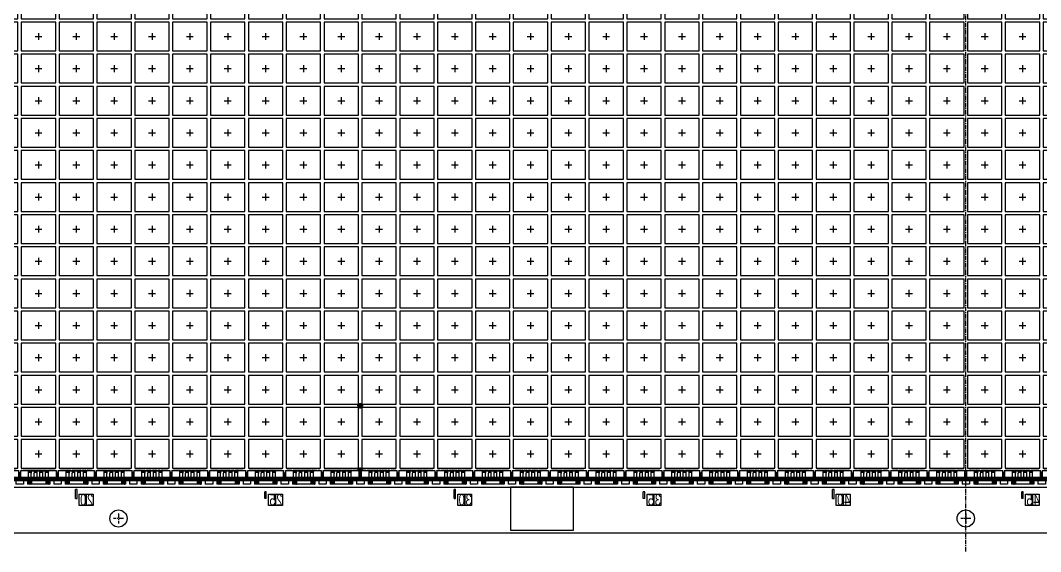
# Model space of a CAD drawing. Extents: x 24 to 818, y 14 to 516.
# Drawn here: x 205.2 to 383.1, y 286.5 to 379.2 of the extents above; entities that cross this region are included whole.
import ezdxf

# ---------------------------------------------------------------- set-up
doc = ezdxf.new("R2010")
doc.units = 0
doc.header["$LTSCALE"] = 12.7
doc.header["$MEASUREMENT"] = 0
doc.linetypes.add('CENTER', pattern=[2, 1.25, -0.25, 0.25, -0.25])
doc.linetypes.add('PHANTOM', pattern=[2.5, 1.25, -0.25, 0.25, -0.25, 0.25, -0.25])
for name, color, linetype in [('SH-02_CENTER', 2, 'CENTER'), ('SH-02_HATCH', 10, 'CONTINUOUS'), ('SH-02_HIDDEN', 6, 'CONTINUOUS'), ('SH-02_MISC', 5, 'CONTINUOUS'), ('SH-02_OBJECT', 7, 'CONTINUOUS'), ('SH-02_PHANTOM', 1, 'PHANTOM')]:
    doc.layers.add(name, color=color, linetype=linetype)
doc.styles.get("Standard").update_dxf_attribs({"font": 'simplex.shx', "width": 0.82})

# ---------------------------------------------------------------- blocks, each defined once
blk = doc.blocks.new('A$C69FE2559')
at = {"layer": 'SH-02_CENTER', "ltscale": 0.05}
for p, q in [((1.5, 1.8), (1.5, 1.2)), ((1.2, 1.5), (1.8, 1.5))]:
    blk.add_line(p, q, dxfattribs=at)
at = {"layer": 'SH-02_MISC', "ltscale": 0.05}
blk.add_lwpolyline([(0, 0.25), (3, 0.25), (3, 2.75), (0, 2.75)], close=True, dxfattribs=at)
blk = doc.blocks.new('A$Cd491f884')
at = {"layer": 'SH-02_HATCH', "ltscale": 0.05}
h = blk.add_hatch(dxfattribs=at)
h.set_pattern_fill('ANSI31', color=256)
h.set_pattern_definition([(45, (-79.67464, -298.28592), (-0.08838835, 0.08838835), [])])
h.paths.add_polyline_path([(6.6, 2.1), (6.5, 2.1), (6.5, 2.3), (6.5, 2.4), (6.4, 2.4), (6.2, 2.4), (6.2, 2.5), (0.4, 2.5), (0.4, 2.4), (0.2, 2.4), (0.1, 2.4), (0.1, 2.3), (0.1, 2.1), (0, 2.1), (0, 0.6), (0.68, 0.6), (1.38, 0.6), (1.38, 0), (2.08, 0), (2.08, 0.6), (4.58, 0.6), (4.58, 0), (5.28, 0), (5.28, 0.6), (5.98, 0.6), (6.6, 0.6)])
h.paths.add_polyline_path([(0.15, 1.2), (0.15, 2.35), (1.45, 2.35, -0.267949), (1.54, 2.3), (1.58, 2.3, -0.258777), (1.72, 2.38), (1.88, 2.38, -0.258777), (2.02, 2.3), (2.06, 2.3, -0.267949), (2.15, 2.35), (2.45, 2.35, -0.267949), (2.54, 2.3), (2.58, 2.3, -0.258777), (2.72, 2.38), (2.88, 2.38, -0.258777), (3.02, 2.3), (3.06, 2.3, -0.267949), (3.15, 2.35), (3.45, 2.35, -0.267949), (3.54, 2.3), (3.58, 2.3, -0.258777), (3.72, 2.38), (3.88, 2.38, -0.258777), (4.02, 2.3), (4.06, 2.3, -0.267949), (4.15, 2.35), (4.45, 2.35, -0.267949), (4.54, 2.3), (4.58, 2.3, -0.258777), (4.72, 2.38), (4.88, 2.38, -0.258777), (5.02, 2.3), (5.06, 2.3, -0.267949), (5.15, 2.35), (6.45, 2.35), (6.45, 1.2)], flags=16)
h.paths.add_polyline_path([(2.45, 1.5), (2.45, 1.95), (2.55, 1.95), (2.55, 2.05), (3.05, 2.05), (3.05, 1.95), (3.15, 1.95), (3.15, 1.5)], flags=0)
h.paths.add_polyline_path([(3.45, 1.5), (3.45, 1.95), (3.55, 1.95), (3.55, 2.05), (4.05, 2.05), (4.05, 1.95), (4.15, 1.95), (4.15, 1.5)], flags=0)
h.paths.add_polyline_path([(2.15, 1.5), (1.45, 1.5), (1.45, 1.95), (1.55, 1.95), (1.55, 2.05), (2.05, 2.05), (2.05, 1.95), (2.15, 1.95)], flags=0)
h.paths.add_polyline_path([(4.45, 1.5), (4.45, 1.95), (4.55, 1.95), (4.55, 2.05), (5.05, 2.05), (5.05, 1.95), (5.15, 1.95), (5.15, 1.5)], flags=0)
at = {"layer": 'SH-02_HIDDEN'}
for p, q in [((2.06, 2.3), (1.54, 2.3)), ((2.05, 2.05), (1.55, 2.05)), ((3.06, 2.3), (2.54, 2.3)), ((3.05, 2.05), (2.55, 2.05)), ((4.06, 2.3), (3.54, 2.3)), ((4.05, 2.05), (3.55, 2.05)), ((5.06, 2.3), (4.54, 2.3)), ((5.05, 2.05), (4.55, 2.05))]:
    blk.add_line(p, q, dxfattribs=at)
at = {"layer": 'SH-02_OBJECT'}
for p, q in [((1.55, 1.95), (1.55, 2.25)), ((2.05, 2.25), (2.05, 1.95)), ((2.15, 2.35), (2.45, 2.35)), ((2.55, 2.25), (2.55, 1.95)), ((3.05, 1.95), (3.05, 2.25)), ((3.15, 2.35), (3.45, 2.35)), ((3.55, 1.95), (3.55, 2.25)), ((4.15, 2.35), (4.45, 2.35)), ((1.38, 0.6), (0.68, 0.6)), ((1.38, 0.6), (1.38, 0)), ((2.08, 0), (1.38, 0)), ((5.28, 0), (4.58, 0)), ((5.28, 0.6), (5.28, 0)), ((5.98, 0.6), (5.28, 0.6))]:
    blk.add_line(p, q, dxfattribs=at)
at = {"layer": 'SH-02_OBJECT', "linetype": 'Continuous', "ltscale": 1.25}
for p, q in [((1.55, 1.2), (1.55, 1.95)), ((1.72, 2.38), (1.88, 2.38)), ((2.05, 1.2), (2.05, 1.95)), ((2.55, 1.2), (2.55, 1.95)), ((2.72, 2.38), (2.88, 2.38)), ((3.05, 1.2), (3.05, 1.95)), ((3.55, 1.2), (3.55, 1.95)), ((3.72, 2.38), (3.88, 2.38)), ((4.05, 1.95), (4.05, 2.25)), ((4.05, 1.2), (4.05, 1.95)), ((4.55, 1.95), (4.55, 2.25)), ((4.55, 1.2), (4.55, 1.95)), ((4.72, 2.38), (4.88, 2.38)), ((5.05, 1.95), (5.05, 2.25)), ((5.05, 1.2), (5.05, 1.95))]:
    blk.add_line(p, q, dxfattribs=at)
at = {"layer": 'SH-02_OBJECT', "ltscale": 0.05}
for p, q in [((0.68, 0.6), (0, 0.6)), ((0.68, 0), (0, 0)), ((6.45, 1.2), (0.15, 1.2)), ((0.68, 0.6), (0.68, 0)), ((4.58, 0.6), (2.08, 0.6)), ((2.08, 0.6), (2.08, 0)), ((4.58, 0), (2.08, 0)), ((4.58, 0.6), (4.58, 0)), ((6.6, 0.6), (5.98, 0.6)), ((5.98, 0.6), (5.98, 0)), ((6.6, 0), (5.98, 0))]:
    blk.add_line(p, q, dxfattribs=at)
at = {"layer": 'SH-02_OBJECT'}
for points in [[(1.45, 2.35), (0.15, 2.35), (0.15, 1.2)], [(6.45, 1.2), (6.45, 2.35), (5.15, 2.35)]]:
    blk.add_lwpolyline(points, dxfattribs=at)
for centre, start, end in [((1.45, 2.25), 0, 90), ((2.15, 2.25), 90, 180), ((2.45, 2.25), 0, 90), ((3.15, 2.25), 90, 180), ((3.45, 2.25), 0, 90), ((4.15, 2.25), 90, 180), ((4.45, 2.25), 0, 90), ((5.15, 2.25), 90, 180)]:
    blk.add_arc(centre, 0.1, start, end, dxfattribs=at)
at = {"layer": 'SH-02_OBJECT', "linetype": 'Continuous', "ltscale": 1.25}
for centre, start, end in [((1.72, 2.21), 90, 180), ((1.88, 2.21), 0, 90), ((2.72, 2.21), 90, 180), ((2.88, 2.21), 0, 90), ((3.72, 2.21), 90, 180), ((3.88, 2.21), 0, 90), ((4.72, 2.21), 90, 180), ((4.88, 2.21), 0, 90)]:
    blk.add_arc(centre, 0.17, start, end, dxfattribs=at)
blk = doc.blocks.new('A$Ce872bf26')
at = {"layer": 'SH-02_HIDDEN', "ltscale": 0.05}
for p, q in [((0.1, 0.25), (0.1, 0.15)), ((0.25, 0.3), (0.15, 0.3)), ((0.15, 0.15), (0.25, 0.25)), ((0.25, 0.1), (0.15, 0.1)), ((0.3, 0.25), (0.3, 0.15))]:
    blk.add_line(p, q, dxfattribs=at)
at = {"layer": 'SH-02_OBJECT', "ltscale": 0.05}
for p, q in [((0, 0.15), (0, 0.25)), ((0, 0.25), (0.1, 0.25)), ((0.1, 0.15), (0, 0.15)), ((0.1, 0.25), (0.15, 0.25)), ((0.15, 0.15), (0.1, 0.15)), ((0.15, 0.3), (0.15, 0.4)), ((0.15, 0.4), (0.25, 0.4)), ((0.15, 0.25), (0.15, 0.3)), ((0.15, 0.1), (0.15, 0.15)), ((0.15, 0), (0.15, 0.1)), ((0.25, 0.4), (0.25, 0.3)), ((0.25, 0.3), (0.25, 0.25)), ((0.25, 0.25), (0.3, 0.25)), ((0.3, 0.15), (0.25, 0.15)), ((0.25, 0.15), (0.25, 0.1)), ((0.25, 0.1), (0.25, 0)), ((0.3, 0.25), (0.4, 0.25)), ((0.4, 0.15), (0.3, 0.15)), ((0.4, 0.25), (0.4, 0.15)), ((0.25, 0), (0.15, 0))]:
    blk.add_line(p, q, dxfattribs=at)

msp = doc.modelspace()

# ---------------------------------------------------------------- linework, layer by layer
at = {"layer": 'SH-02_CENTER', "ltscale": 0.05}
for p, q in [((370.07464, 286.54917), (370.07464, 483.02267)), ((223.18464, 292.32592), (221.46464, 292.32592)), ((222.32464, 293.18592), (222.32464, 291.46592)), ((370.93464, 292.32592), (369.21464, 292.32592)), ((370.07464, 293.18592), (370.07464, 291.46592))]:
    msp.add_line(p, q, dxfattribs=at)
at = {"layer": 'SH-02_HIDDEN', "ltscale": 0.05}
for p, q in [((214.84964, 295.78592), (214.84964, 297.38592)), ((215.09964, 297.38592), (214.84964, 297.38592)), ((215.09964, 295.78592), (215.09964, 297.38592)), ((280.84964, 295.78592), (280.84964, 297.38592)), ((281.09964, 297.38592), (280.84964, 297.38592)), ((281.09964, 295.78592), (281.09964, 297.38592)), ((346.84964, 295.78592), (346.84964, 297.38592)), ((347.09964, 297.38592), (346.84964, 297.38592)), ((347.09964, 295.78592), (347.09964, 297.38592)), ((214.84964, 295.78592), (215.09964, 295.78592)), ((248.09964, 296.98592), (247.84964, 296.98592)), ((247.84964, 295.78592), (247.84964, 296.98592)), ((248.09964, 295.78592), (247.84964, 295.78592)), ((248.09964, 295.78592), (248.09964, 296.98592)), ((280.84964, 295.78592), (281.09964, 295.78592)), ((314.09964, 296.98592), (313.84964, 296.98592)), ((313.84964, 295.78592), (313.84964, 296.98592)), ((314.09964, 295.78592), (313.84964, 295.78592)), ((314.09964, 295.78592), (314.09964, 296.98592)), ((346.84964, 295.78592), (347.09964, 295.78592)), ((380.09964, 296.98592), (379.84964, 296.98592)), ((379.84964, 295.78592), (379.84964, 296.98592)), ((380.09964, 295.78592), (379.84964, 295.78592)), ((380.09964, 295.78592), (380.09964, 296.98592))]:
    msp.add_line(p, q, dxfattribs=at)
at = {"layer": 'SH-02_OBJECT'}
msp.add_line((668.34259, 289.78592), (71.80669, 289.78592), dxfattribs=at)
for centre in [(222.32464, 292.32592), (370.07464, 292.32592)]:
    msp.add_circle(centre, 1.5, dxfattribs=at)
at = {"layer": 'SH-02_PHANTOM', "linetype": 'Continuous'}
msp.add_line((76.07464, 297.78592), (664.07464, 297.78592), dxfattribs=at)
at = {"layer": 'SH-02_PHANTOM'}
for points in [[(662.32464, 470.38592), (77.82464, 470.38592), (77.82464, 299.18592), (662.32464, 299.18592)], [(301.69964, 290.28592), (301.69964, 297.78592), (290.69964, 297.78592), (290.69964, 290.28592)], [(216.69964, 294.58592), (215.49964, 294.58592), (215.49964, 296.58592), (216.69964, 296.58592)], [(217.89964, 294.58592), (216.69964, 294.58592), (216.69964, 296.58592), (217.89964, 296.58592)], [(249.69964, 294.58592), (248.49964, 294.58592), (248.49964, 296.58592), (249.69964, 296.58592)], [(250.89964, 294.58592), (249.69964, 294.58592), (249.69964, 296.58592), (250.89964, 296.58592)], [(282.69964, 294.58592), (281.49964, 294.58592), (281.49964, 296.58592), (282.69964, 296.58592)], [(283.89964, 294.58592), (282.69964, 294.58592), (282.69964, 296.58592), (283.89964, 296.58592)], [(315.69964, 294.58592), (314.49964, 294.58592), (314.49964, 296.58592), (315.69964, 296.58592)], [(316.89964, 294.58592), (315.69964, 294.58592), (315.69964, 296.58592), (316.89964, 296.58592)], [(348.69964, 294.58592), (347.49964, 294.58592), (347.49964, 296.58592), (348.69964, 296.58592)], [(349.89964, 294.58592), (348.69964, 294.58592), (348.69964, 296.58592), (349.89964, 296.58592)], [(381.69964, 294.58592), (380.49964, 294.58592), (380.49964, 296.58592), (381.69964, 296.58592)], [(382.89964, 294.58592), (381.69964, 294.58592), (381.69964, 296.58592), (382.89964, 296.58592)]]:
    msp.add_lwpolyline(points, close=True, dxfattribs=at)

# ---------------------------------------------------------------- block references
at = {"layer": 'SH-02_HIDDEN', "ltscale": 0.05, "xscale": 2, "yscale": 2, "zscale": 2}
for p in [(264.07464, 311.58592), (264.07464, 300.38592)]:
    msp.add_blockref('A$Ce872bf26', p, dxfattribs=at)
at = {"layer": 'SH-02_HIDDEN', "ltscale": 0.05, "row_count": 1, "column_count": 88, "row_spacing": 5.599999999999999, "column_spacing": 6.599999999999909}
msp.add_blockref('A$Cd491f884', (79.67464, 298.28592), dxfattribs=at)
at = {"layer": 'SH-02_MISC', "ltscale": 0.05, "xscale": 2, "yscale": 2, "zscale": 2, "row_count": 30, "column_count": 88, "row_spacing": 5.599999999999999, "column_spacing": 6.599999999999999}
msp.add_blockref('A$C69FE2559', (79.97464, 300.58592), dxfattribs=at)

# ---------------------------------------------------------------- texts
at = {"layer": 'SH-02_HIDDEN', "extrusion": (0, 0, -1), "char_height": 2, "width": 1.2, "attachment_point": 1, "text_direction": (-1, 0, 0)}
for s, insert in [('{\\fSwis721 BdCnOul BT|b0|i0|c0|p82;0}', (216.69964, 296.58592)), ('{\\fSwis721 BdCnOul BT|b0|i0|c0|p82;2}', (217.89964, 296.58592)), ('{\\fSwis721 BdCnOul BT|b0|i0|c0|p82;5}', (249.69964, 296.58592)), ('{\\fSwis721 BdCnOul BT|b0|i0|c0|p82;2}', (250.89964, 296.58592)), ('{\\fSwis721 BdCnOul BT|b0|i0|c0|p82;0}', (282.69964, 296.58592)), ('{\\fSwis721 BdCnOul BT|b0|i0|c0|p82;3}', (283.89964, 296.58592)), ('{\\fSwis721 BdCnOul BT|b0|i0|c0|p82;5}', (315.69964, 296.58592)), ('{\\fSwis721 BdCnOul BT|b0|i0|c0|p82;3}', (316.89964, 296.58592)), ('{\\fSwis721 BdCnOul BT|b0|i0|c0|p82;0}', (348.69964, 296.58592)), ('{\\fSwis721 BdCnOul BT|b0|i0|c0|p82;4}', (349.89964, 296.58592)), ('{\\fSwis721 BdCnOul BT|b0|i0|c0|p82;5}', (381.69964, 296.58592)), ('{\\fSwis721 BdCnOul BT|b0|i0|c0|p82;4}', (382.89964, 296.58592))]:
    msp.add_mtext(s, dxfattribs=dict(at, insert=insert))

doc.saveas('drawing.dxf')
